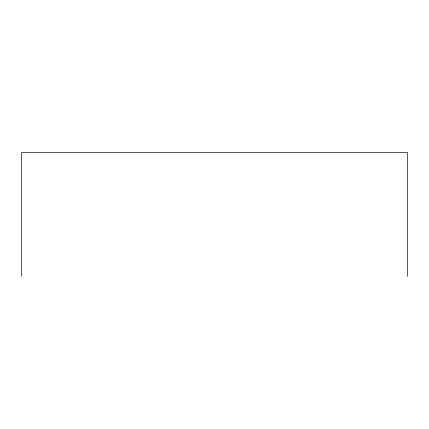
<?xml version="1.0" encoding="UTF-8"?>
<svg xmlns="http://www.w3.org/2000/svg" width="429" height="429" viewBox="0 0 429 429"><rect width="100%" height="100%" fill="white"/><g stroke="black" fill="none" stroke-linecap="round" stroke-linejoin="round"><path stroke-width="0.64" d="M407.55 276.437L407.55 152.563L21.45 152.563L21.45 276.437"/></g></svg>
